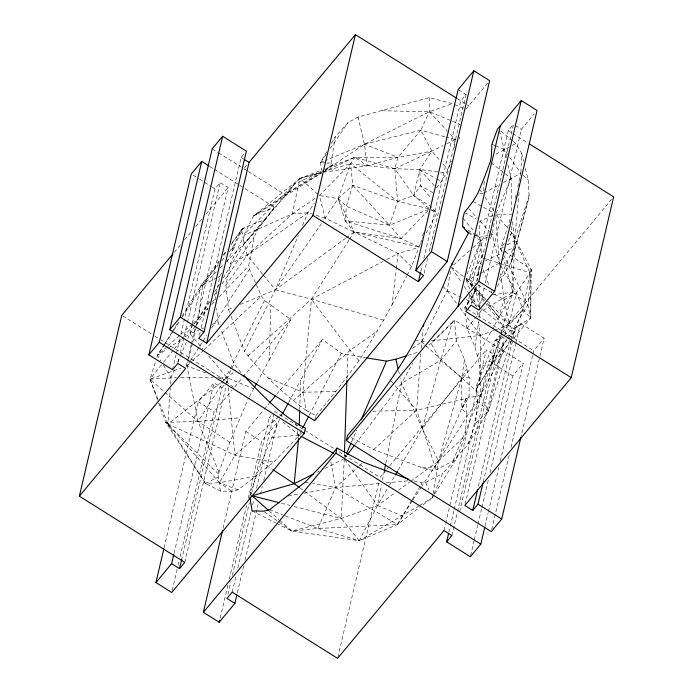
<?xml version="1.0" encoding="UTF-8"?>
<svg xmlns="http://www.w3.org/2000/svg" width="693" height="693" viewBox="0 0 693 693"><rect width="100%" height="100%" fill="white"/><g stroke="black" fill="none" stroke-linecap="round" stroke-linejoin="round"><path stroke-width="0.52" stroke-dasharray="3.46 2.6" d="M500.285 461.096L523.215 363.314L454.391 320.088L456.47 340.913L464.501 359.312L461.729 377.936L461.685 408.757L438.53 461.036L421.907 486.269M511.72 226.498L511.694 232.657L506.895 244.456M434.615 494.04L456.999 457.649L465.15 435.75L466.9 413.539L461.685 408.757L469.074 396.717L469.178 377.789L464.501 359.312M351.264 437.526L373.709 449.592L422.306 467.879L432.51 470.426L436.096 469.854L453.023 460.914L467.454 445.079L475.615 423.18L477.364 400.978L476.23 386.244L479.539 384.147L479.643 365.22L474.965 346.743L466.935 328.343L465.419 313.141M466.9 413.539L465.765 398.813L469.074 396.717M407.051 275.286L411.399 266.762L420.175 244.274M510.308 231.046L511.694 232.657L531.271 269.612L530.682 318.087L491.294 364.994L479.539 384.147M257.025 382.623L269.083 360.23L270.894 304.998L264.414 300.597L261.426 295.946L255.882 283.55M298.7 437.404L299.012 432.008M299.757 409.286L300.71 380.076L322.41 339.414L341.294 353.257L365.575 357.701M344.334 456.635L344.447 453.413M346.924 379.435L347.747 354.781M520.911 172.254L521.664 153.205L515.895 143.512L513.392 141.459M492.784 215.462L480.015 221.136L479.305 237.37L480.821 240.558L481.401 257.649L469.031 279.634L473.085 284.71M344.265 458.775L341.277 518.442L359.199 540.696L397.418 524.592L419.594 507.527M301.533 432.969L273.64 462.222L237.985 489.89L231.852 491.363L220.426 491.051L205.449 483.463L167.914 423.934L170.279 388.418M170.565 384.113L170.998 377.659L174.376 369.845M420.772 353.647L416.614 410.213L436.096 469.854M421.171 348.31L423.094 329.634M411.399 266.762L398.129 253.491L354.149 232.077L345.218 220.859L346.335 206.202L352.754 185.282L350.58 163.678L354.92 157.259L397.903 157.328L431.886 151.152L443.087 145.591M220.426 491.051L218.252 477.07L218.936 472.228L229.868 442.342L247.973 399.419M249.965 495.902L250.563 492.065L261.495 462.188L279.6 419.265M348.951 240.237L311.426 299.194L302.884 392.273L306.211 410.438L315.904 415.653L314.717 420.712M519.066 192.576L514.561 240.731L511.451 261.85L512.941 292.247L500.441 334.26M503.742 335.317L530.682 318.087L527.858 304.937L531.271 269.612L503.283 250.459M454.261 147.938L455.214 139.579L448.033 131.835M484.346 181.28L482.952 193.555L478.031 192.897M315.904 415.653L335.819 391.502L359.069 360.75L383.645 320.192L392.073 304.66L396.24 269.482M396.361 268.416L398.129 253.491L418.633 247.479M476.334 286.72L475.944 289.917L479.114 306.869M476.983 281.384L478.413 269.655L480.587 262.838L481.332 264.839M196.665 325.693L198.406 318.468L202.711 285.542L219.378 261.599M474.965 346.743L478.707 321.595M479.331 317.403L480.11 312.162L483.827 306.938M324.844 170.565L332.909 164.51L331.098 163.158L335.213 136.85L348.007 122.609L358.073 117.03L429.227 97.609L452.269 103.647L465.852 109.26M422.999 504.894L432.38 497.678L432.908 494.533M433.082 493.494L438.53 461.036L461.729 377.936L466.779 368.875M490.393 238.418L492.186 234.572L495.027 218.243M412.491 348.414L421.639 341.909L447.115 290.714L450.753 270.123M497.245 286.512L511.451 261.85L527.962 201.394L529.105 195.27L528.118 179.842L525.138 167.55M255.457 282.597L249.48 269.256L248.7 265.817L254.088 237.145L258.134 228.829L274.723 207.25L244.153 188.054M276.628 523.371L291.753 531.046L359.199 540.696L377.52 505.535L381.661 484.468M382.493 480.258L384.355 470.772M385.802 463.4L401.542 383.333L412.811 362.967M215.653 299.904L215.428 297.808L219.889 276.325L222.696 270.591M229.6 312.404L228.456 309.407L225.892 285.221L230.353 263.747L242.974 237.916L245.261 234.736L292.177 213.955L314.951 198.501M459.216 139.094L459.658 137.032M225.892 285.221L247.176 255.197L292.177 213.955L300.052 178.396L321.994 169.941M515.271 198.449L516.207 194.265M517.836 186.928L520.166 176.455M520.4 175.407L520.867 173.311L509.182 156.514M192.074 324.393L189.977 333.714L187.864 338.6M192.308 323.362L200.727 286.062L218.962 260.906M429.227 97.609L429.365 111.712L420.816 130.223L431.886 151.152L419.707 169.447L413.686 195.495L397.539 201.342L352.754 185.282L338.071 198.588L322.721 221.734M172.574 369.733L176.031 355.015M176.273 353.958L179.972 338.193M180.96 333.983L214.995 188.886L220.227 182.597L228.127 187.56L195.331 327.408M178.049 362.396L179.288 357.138M180.267 352.936L187.179 323.492M187.422 322.444L220.227 182.597M186.2 366.311L191.138 345.279M191.381 344.23L195.079 328.456M199.471 335.143L200.208 331.99M201.195 327.78L241.147 157.45L244.421 153.525M164.068 547.851L198.345 401.697L214.042 382.848L221.942 387.811L181.748 559.199M174.09 553.179L214.042 382.848M172.236 590.375L177.165 569.343M178.153 565.141L179.141 560.932M180.128 556.73L214.154 411.625L231.982 390.211M184.754 562.378L226.187 385.732M226.438 384.684L227.174 381.531L161.183 340.081M223.094 528.205L245.781 431.47L263.609 410.057M220.166 618.043L228.058 584.398M229.288 579.14L246.552 505.535M248.276 498.18L261.59 441.398L277.287 422.548L269.378 417.584L271.344 415.228M227.945 594.23L230.908 581.609M232.389 575.303L249.402 502.754M251.62 493.286L269.378 417.584M232.19 592.151L235.889 576.377M237.864 567.965L250.935 512.24M252.659 504.876L253.898 499.618M256.609 488.054L274.61 411.304L303.941 429.721M237.335 592.887L243.745 565.549M244.976 560.29L258.047 504.565M260.516 494.048L262.24 486.685M263.721 480.379L277.287 422.548M420.859 271.188L422.34 264.873M423.821 258.567L460.81 100.849L466.042 94.569L459.017 90.151M424.116 273.311L427.572 258.593M429.296 251.23L466.042 94.569M337.837 657.302L378.776 482.761M466.068 310.438L469.767 294.664M471.5 287.309L508.246 130.639L513.47 124.359L476.723 281.02M471.301 304.158L475.251 287.335M479.209 309.121L484.39 287.041M485.369 282.831L521.379 129.322L534.338 113.747M443.953 530.587L445.426 524.28M445.677 523.224L486.365 349.74L494.274 354.703L457.527 511.365M448.847 532.371L450.078 527.113M450.32 526.065L454.019 510.291M454.27 509.242L489.041 360.984L494.274 354.703M451.853 535.55L457.285 512.422M459.641 511.737L502.061 330.89M465.116 504.4L504.088 338.271M505.067 334.069L507.293 324.601L611.572 199.333M478.447 486.235L515.194 329.565L520.426 323.284L544.144 338.184L521.205 435.966M483.186 482.051L515.497 344.317M515.739 343.26L520.426 323.284M470.59 555.682L474.038 540.956M474.289 539.908L477.737 525.19M477.988 524.133L481.687 508.367M481.93 507.311L488.34 479.972M490.072 472.617L512.759 375.883L523.215 363.314M484.996 526.29L488.201 512.621M488.444 511.564L498.804 467.411M491.753 529.495L509.511 453.785M510.992 447.479L532.692 354.955M532.943 353.898L533.679 350.745L544.144 338.184M511.451 340.098L513.79 332.9L509.182 323.683L516.51 292.905L529.972 272.73L531.271 269.612M218.936 472.228L198.042 421.422L186.954 365.973L188.453 359.771M188.695 358.74L192.437 343.252M192.68 342.221L196.414 326.724M420.651 243.442L422.271 237.171M422.539 236.122L423.622 231.938M418.754 246.743L401.065 238.652L389.57 225.19L397.539 201.342L394.854 168.763L397.903 157.328L420.816 130.223L444.793 136.746M398.051 470.304L422.358 428.586L440.609 360.395L452.165 322.99L454.391 320.088L431.072 343.39L425.874 347.02M511.451 261.85L527.962 201.394M500.138 335.282L491.294 364.994L479.643 365.22M487.448 237.067L480.821 240.558L469.031 279.634L477.33 284.399M500.658 273.588L504.071 299.748L498.726 316.866L509.182 323.683L523.085 309.606L529.972 272.73L511.694 232.657L508.627 237.101M157.701 400.251L150.026 379.184L155.639 361.33M156.887 357.363L157.51 355.379L163.202 346.257M529.105 195.27L514.561 240.731L512.941 292.247L492.472 328.984M510.143 219.239L500.658 248.666L502.122 253.855M511.113 341.129L488.357 411.079L467.454 445.079M428.118 210.447L401.065 238.652L345.218 220.859L338.071 198.588L350.58 163.678L394.854 168.763L419.707 169.447L446.413 173.042L451.334 161.045M510.23 339.587L513.79 332.9L523.085 309.606L516.51 292.905L500.372 264.986M499.566 265.22L499.298 263.132L500.493 260.178M467.03 274.142L480.821 240.558L473.735 236.304M465.765 398.813L461.685 408.757L465.739 402.053M476.23 386.244L494.759 341.06L499.714 335.551M419.62 505.457L432.38 497.678L433.601 494.776M434.009 493.806L442.558 473.484L456.999 457.649M453.023 460.914L480.751 395.001L503.993 326.689L509.182 323.683L504.071 299.748L494.854 294.456M306.211 410.438C283.298 393.511 262.041 373.899 244.534 351.403L275.329 289.787L298.345 235.429M302.529 225.546L307.969 212.69L314.215 203.248M496.162 213.167L511.087 178.361L507.674 163.903M177.746 362.032L179.851 357.155M180.275 356.176L186.183 342.507M344.69 457.787L345.972 454.833M351.524 442.013L356.652 430.18M264.362 511.824L291.753 531.046L317.853 528.499L335.542 487.586L358.498 466.519M499.099 280.059L513.608 247.791L517.307 241.71M481.401 257.649L484.104 251.88M226.897 261.98L232.501 250.502L234.797 247.323L234.069 246.5L242.957 228.595L245.72 226.888L265.237 219.482L274.723 207.25M245.261 234.736L244.534 233.922L253.421 216.008L300.052 178.396L321.699 172.089M221.232 382.441L227.157 377.832L234.069 363.99L220.669 328.993M233.446 387.387L224.567 380.033L264.414 300.597M229.305 251.81L232.025 248.544L241.606 229.678L242.957 228.595M392.073 304.66L406.574 276.238M466.675 308.662L464.856 307.519L471.11 299.376L475.944 289.917L464.856 307.519L465.133 310.325M271.569 437.621L298.908 435.247L301.368 430.483M309.26 415.228L341.294 353.257M509.727 340.54L480.751 395.001L432.51 470.426M269.083 360.23L290.783 319.568L270.894 304.998M426.204 233.065L436.807 213.253L430.933 206.661L413.686 195.495L394.854 168.763L354.92 157.259L325.987 168.408M249.48 396.621L254.01 388.219M281.107 416.467L282.112 414.596M288.652 402.468L300.71 380.076M477.243 356.306L491.943 329.929M278.725 416.857L234.979 455.18L219.516 482.709L205.449 483.463L165.731 422.332L158.065 401.256M322.228 171.414L320.417 162.716L326.758 151.628M331.514 143.312L335.213 136.85M412.404 500.692L397.418 524.592L317.853 528.499L283.68 515.211M279.617 520.252L291.753 531.046L341.277 518.442L377.52 505.535L388.868 486.07M389.405 485.143L394.802 475.874M436.382 187.942L441.406 181.592L446.413 173.042M411.651 500.554L397.418 524.592L335.542 487.586L312.569 483.402M412.196 499.636L420.408 485.767M420.954 484.84L422.046 482.995L425.632 482.423L442.558 473.484M476.204 389.483L503.984 343.511L507.484 339.717M507.042 339.12L491.294 364.994L494.759 341.06L502.841 335.888M507.605 338.201L527.858 304.937L503.941 255.457M193.702 324.367L198.406 318.468L210.265 299.116M214.778 291.753L219.3 284.381M223.25 277.936L244.144 243.849L273.926 208.177M432.38 497.678L434.061 494.949M163.765 345.348L171.725 332.579M172.297 331.67L177.98 322.548M181.964 316.164L200.727 286.062L218.416 264.856M349.532 239.336L354.149 232.077L338.071 198.588L319.326 195.53L300.052 178.396L244.534 233.922M218.52 474.047L165.731 422.332L198.042 421.422L223.415 381.834M164.553 344.49L157.51 355.379L160.75 360.724M165.142 343.589L173.363 330.89M173.943 329.981L179.816 320.911M182.164 317.29L202.711 285.542L216.268 271.899M205.76 372.999L186.954 365.973L189.882 361.451M190.462 360.551L199.229 346.985M199.809 346.084L202.737 341.562M203.318 340.661L206.826 335.239M211.495 328.006L249.48 269.256M413.002 499.792L421.309 487.17M192.793 323.527L198.406 318.468L209.91 301.672M214.146 295.487L217.169 291.06M222.011 283.991L254.088 237.145M325.762 162.933L320.417 162.716L325.935 154.695M330.223 148.458L348.007 122.609M504.339 243.33L500.658 248.666L503.473 254.487M223.7 255.396L226.793 250.961M231.115 244.75L241.606 229.678L245.72 226.888M240.419 304.4L275.329 289.787L322.106 222.618M195.565 325.831L189.977 333.714L182.952 338.401M196.18 324.956L207.978 308.316M212.327 302.183L215.428 297.808M223.371 254.833L227.139 249.636M232.172 242.689L241.606 229.678L243.685 228.361M256.185 214.302L275.71 206.904L288.106 192.576L294.378 184.035L321.041 171.803L288.106 192.576L253.421 216.008M345.564 457.059L346.872 455.344M355.327 444.204L401.542 383.333L440.609 360.395L456.47 340.913M275.71 206.904L294.378 184.035M410.646 481.375L438.53 461.036L422.358 428.586L461.729 377.936L469.178 377.789M157.978 399.073L150.026 379.184L162.794 363.158M163.47 362.318L173.545 349.662M174.22 348.822L182.952 337.863M183.628 337.015L193.035 325.208M466.935 328.343L480.11 312.162L512.941 292.247L527.858 304.937M174.264 252.278L181.168 243.979M184.615 239.83L191.528 231.531M195.669 226.559L201.888 219.092M206.029 214.111L228.127 187.56M244.473 167.914L247.089 164.769M221.942 387.811L227.174 381.531M234.728 386.919L242.273 377.858M242.957 377.027L290.783 319.568M466.086 108.974L487.612 83.117M264.293 409.225L269.092 403.465M276.637 394.404L322.41 339.414M386.226 470.036L380.015 477.503L337.855 451.022M386.919 469.204L388.99 466.718M389.683 465.887L486.365 349.74M221.821 260.785L225.901 255.89M265.237 219.482L244.144 243.849L226.819 261.287M502.546 332.406L523.085 309.606L530.682 318.087L529.972 272.73L483.393 258.255M508.186 338.964L513.79 332.9L503.993 326.689L481.678 308.723M258.134 228.829L244.144 243.849L241.606 229.678M198.406 318.468L208.021 308.402M211.72 304.53L214.674 301.429M219.118 296.786L248.7 265.817M428.551 208.671L397.539 201.342L350.58 163.678L319.326 195.53L325.19 218.2L354.149 232.077L418.754 246.959M220.036 268.104L223.804 264.319M232.501 250.502L232.025 248.544L234.069 246.5M452.165 322.99L431.072 343.39L440.609 360.395L461.729 377.936M475.615 423.18L488.357 411.079L503.984 343.511L494.759 341.06L504.279 336.98M438.53 461.036L465.15 435.75M186.954 365.973L191.658 361.547M192.446 360.81L203.421 350.493M204.201 349.757L261.426 295.946M373.709 449.592L416.614 410.213L480.751 395.001L480.544 335.455L478.534 321.855M359.286 465.791L363.245 462.162M167.134 346.691L157.51 355.379L167.16 348.934M167.94 345.972L179.963 335.109M180.769 334.39L191.996 324.255M469.655 250.571L451.308 267.03L463.747 276.793M472.843 247.713L480.821 240.558M247.86 356.081L311.426 299.194L382.882 261.53M219.594 377.806L227.157 377.832L235.819 370.071M293.243 400.719L350.052 350.459L377.538 330.916M279.539 416.146L282.779 413.305M165.731 422.332L167.914 423.934L220.383 383.099M263.262 274.965L275.329 289.787L345.486 238.418M346.353 237.786L354.149 232.077L401.065 238.652M344.889 459.658L377.52 505.535L394.949 492.818M398.44 490.28L409.771 482.016M325.19 218.2L307.969 212.69L247.176 255.197L230.353 263.747M325.104 170.582L364.423 144.231L429.365 111.712L452.269 103.647M168.044 348.354L182.077 338.99M254.158 215.774L321.517 172.955L288.106 192.576M324.696 169.56L332.909 164.51M317.853 528.499L359.199 540.696L418.711 506.011M495.911 154.236L511.417 145.799M503.439 247.08L500.658 248.666L502.408 249.861M507.146 244.958L514.561 240.731L512.56 221.604M504.071 299.748L516.51 292.905M479.435 273.96L469.031 279.634L466.311 278.482M480.379 273.44L499.298 263.132L495.738 214.154M483.887 193.052L499.835 184.442M503.586 182.415L520.867 173.311M386.694 259.52L398.129 253.491M512.318 145.339L515.895 143.512M217.013 277.789L200.727 286.062L202.711 285.542M217.974 277.304L219.889 276.325M205.449 483.463L218.252 477.07M317.299 472.184L319.23 471.223M325.008 468.355L343.304 459.26M446.82 143.746L455.214 139.579L457.726 141.537M394.854 168.763L431.886 151.152L440.168 160.759M323.38 171.933L354.92 157.259L367.299 165.818L397.903 157.328L364.423 144.231L325.303 160.663M485.446 260.629L501.949 253.101M502.919 252.659L513.608 247.791M232.025 248.544L234.797 247.323M505.223 336.573L513.79 332.9M320.417 162.716L324.324 161.071M228.456 309.407L234.442 306.904M200.598 329.27L189.977 333.714L203.058 349.237M201.568 328.863L203.499 328.058M212.197 324.419L217.992 321.994L216.545 308.324M428.586 209.329L389.57 225.19L345.218 220.859M431.28 340.852L480.544 335.455L494.222 330.336M495.2 329.972L503.993 326.689L486.027 304.062M229.868 442.342L198.042 421.422L150.026 379.184L180.968 368.113M407.9 355.37L417.948 352.174M322.73 171.786L350.58 163.678M300.052 178.396L322.427 172.384L367.299 165.818L364.423 144.231L358.073 117.03M364.423 144.231L420.816 130.223M488.227 235.429L479.305 237.37L473.778 234.745M489.215 235.213L492.186 234.572L499.298 263.132M255.613 476.308L219.516 482.709L167.914 423.934L159.563 403.049M288.288 495.963L299.835 493.918M304.036 493.173L335.542 487.586L380.682 483.359M492.506 294.733L512.941 292.247L503.291 258.004M415.263 340.055L421.639 341.909L426.992 341.32M422.306 467.879L434.71 466.718M386.053 482.856L408.619 480.743M198.042 421.422L239.943 417.784M292.177 213.955L307.969 212.69M150.026 379.184L176.403 377.676M335.819 391.502L302.884 392.273L267.715 377.711M372.782 411.235L416.614 410.213L393.494 383.809M496.803 214.154L511.78 214.163M180.717 377.685L213.115 377.789M381.843 110.767L429.365 111.712L451.308 120.773M326.827 162.976L331.098 163.158M167.914 423.934L234.979 455.18L273.64 462.222M305.258 482.068L308.394 482.64M413.886 480.951L422.046 482.995M281.479 503.265L289.873 505.396M294.066 506.462L341.277 518.442L303.603 490.627M275.329 289.787L311.426 299.194L383.645 320.192M445.833 137.023L455.214 139.579M217.637 377.442L224.567 380.033M237.985 489.89L219.516 482.709L231.852 491.363M269.612 509.736L282.675 514.821M452.304 121.18L460.282 124.48M491.9 144.335L494.75 145.513M495.703 145.911L504.261 149.445L508.567 155.63M208.567 355.778L227.157 377.832L253.361 388.686M377.52 505.535L402.312 516.016M443.026 286.625L447.115 290.714L462.465 297.834M466.302 299.61L475.892 304.062L480.855 308.056M431.315 209.745L434.78 211.382M468.243 232.12L472.851 234.303M252.044 510.897L275.684 522.886M432.753 192.559L420.434 185.689L419.707 169.447L435.75 178.422M464.379 212.422L476.334 219.083M436.694 178.95L441.406 181.592M473.033 201.455L493.918 213.141M478.257 284.927L493.927 293.927M431.392 210.005L436.807 213.253M468.425 233.117L472.851 235.776M515.228 125.459L521.379 129.322M457.146 98.545L468.719 105.812M508.246 130.639L511.91 132.943M512.829 133.515L527.494 142.732M241.147 157.45L243.78 159.104M507.293 324.601L515.194 329.565M212.205 148.839L217.619 152.243M218.529 152.806L241.112 166.996M243.823 168.694L247.418 170.954M248.319 171.517L285.187 194.672M467.576 309.225L533.679 350.745M209.866 166.528L213.479 168.797M214.388 169.369L238.756 184.667M239.657 185.23L243.252 187.491M193.104 175.13L198.57 178.569M199.489 179.141L211.348 186.59M212.257 187.162L214.995 188.886M489.041 360.984L512.759 375.883M122.687 315.904L153.855 335.473M154.764 336.053L160.265 339.509M304.859 430.301L334.182 448.717M198.345 401.697L214.154 411.625M245.781 431.47L261.59 441.398M467.844 229.946L474.012 233.948M474.896 234.511L479.305 237.37L476.576 234.182M261.495 462.188L272.098 469.152M300.182 488.097L302.754 489.994M491.016 162.699L511.087 178.361L511.755 213.115M500.866 131.202L512.56 140.774M282.822 421.924L298.908 435.247M428.785 208.246L413.686 195.495L420.434 185.689L431.315 198.397M269.092 510.906L278.803 519.533M421.639 341.909L480.751 395.001L488.357 411.079L477.364 400.978M523.042 175.268L528.118 179.842M338.071 198.588L346.335 206.202L389.57 225.19L352.754 185.282M250.147 493.884L251.446 495.166M466.146 278.872L474.315 287.37M475.051 288.141L509.182 323.683M429.365 111.712L447.323 131.064M240.939 372.522L234.069 363.99M480.015 221.136L489.319 231.41M490.038 232.198L492.186 234.572M468.711 208.593L477.191 218M419.707 169.447L435.654 187.145M390.696 380.613L392.792 383.012M359.069 360.75L350.052 350.459L311.426 299.194M479.391 189.432L482.354 192.871M496.431 214.96L507.527 227.832M442.931 163.964L447.765 169.568M466.103 278.907L473.735 287.786M474.436 288.6L486.235 302.33M486.928 303.136L498.726 316.866L487.933 303.326M462.941 218.26L473.847 231.003M262.586 274.142L247.176 255.197L242.974 237.916M473.761 285.559L485.23 299.948M466.077 278.933L473.388 288.149M474.055 288.99L485.369 303.231M447.115 290.714L457.397 304.478M459.97 307.917L480.544 335.455M471.11 299.376L476.507 307.051M451.888 267.914L461.841 282.9M464.189 286.434L468.866 293.486M469.456 294.369L475.892 304.062L476.204 306.159M485.169 197.141L493.511 210.577M163.444 365.176L170.998 377.659M422.358 428.586L401.542 383.333L400.303 378.092M425.632 482.423L429.01 490.046M250.563 492.065L251.334 493.936M466.216 280.093L469.845 289.085M471.457 293.078L475.892 304.062M231.133 316.406L244.534 351.403M217.992 321.994L219.135 324.991M483.194 269.82L489.154 285.759M491.016 290.748L491.761 292.741M499.462 130.864L506.211 157.709M521.664 153.205L523.648 161.4M398.57 370.746L399.315 373.891M330.882 462.066L335.542 487.586M295.746 423.025L296.283 425.996M297.193 430.959L298.285 436.911M476.983 311.391L477.754 316.623M227.157 377.832L227.694 383.203M228.136 387.5L234.979 455.18M478.413 269.655L478.672 276.031M479.01 284.528L479.894 306.852"/><path stroke-width="1.04" d="M299.22 425.511L299.722 410.369M344.482 452.347L346.89 380.509M520.963 437.014L501.723 519.031L491.259 531.6L346.335 440.575L347.522 435.507C372.886 405.76 396.656 374.532 415.263 340.055C427.754 316.233 441.736 292.966 450.251 267.342L468.425 233.117L462.552 226.524L462.941 218.26L464.379 212.422L473.033 201.455L478.031 192.897L484.935 176.169L490.185 162.049L491.276 156.895L491.9 144.335L497.47 129.123L521.257 100.537L537.066 110.473L494.655 291.32L478.958 310.169L471.058 305.206L465.826 311.486L571.231 377.685L464.873 505.457L472.773 510.42L478.005 504.132L482.943 483.108M299.324 487.465L294.187 483.679L298.588 438.478M423.458 326.568L423.7 324.523M384.355 470.772L385.594 464.449M173.839 554.235L171.621 563.695L179.53 568.658L184.754 562.378L79.357 496.179L121.769 315.332L172.878 253.933M79.357 496.179L185.707 368.416L177.806 363.453L172.574 369.733L148.856 354.833L191.277 173.986L201.741 161.417L208.965 165.965M148.856 354.833L159.321 342.273L201.741 161.417M312.993 215.497L418.39 281.696L423.622 275.416L415.722 270.452L458.134 89.605L473.83 70.755L489.639 80.683L447.219 261.53L314.717 420.712L169.785 329.686L212.205 148.839L222.661 136.27L246.379 151.169L203.959 332.016L198.735 338.297L206.635 343.26L312.993 215.497L355.405 34.65L456.228 97.973M169.785 329.686L180.249 317.117L222.661 136.27M206.635 343.26L249.056 162.413L355.405 34.65M243.78 375.615C262.127 395.339 281.341 415.601 305.431 428.231L304.244 433.298L171.743 592.48L155.934 582.544L163.825 548.899M179.53 568.658L181.748 559.199M236.841 594.984L234.866 603.395L219.179 622.245L203.361 612.317L222.6 530.31M219.179 622.245L219.672 620.148M203.361 612.317L335.871 453.135L337.058 448.076L363.245 462.162L408.809 479.305M418.39 281.696L420.616 272.236M415.722 270.452L431.41 251.602L473.83 70.755M457.917 306.523L500.337 125.676M346.335 440.575L478.846 281.393L521.257 100.537M484.745 527.338L480.803 544.161L470.339 556.73L446.621 541.831L448.596 533.419M472.773 510.42L477.711 489.388M571.231 377.685L613.643 196.838L529.322 143.884M451.784 265.168L452.269 263.305M346.405 453.846L351.1 443M361.348 419.326L386.547 361.148L395.842 359.208L406.895 355.691M302.85 427.624L308.766 416.181M254.513 387.292L256.523 383.558M282.614 413.66L288.149 403.404M395.348 474.948L397.505 471.231M347.522 454.487L354.677 445.062M337.058 448.076L329.903 456.748L305.258 482.068L269.612 509.736L263.479 511.2L252.044 510.897L249.878 496.916M269.785 402.642L275.268 396.049M155.934 582.544L171.621 563.695M446.621 541.831L451.853 535.55L443.953 530.587L337.595 658.35L232.19 592.151L226.966 598.431L234.866 603.395M268.286 510.187L252.105 495.807L294.187 483.679L313.453 474.099M366.623 357.874L386.547 361.148M252.105 495.807L279.383 502.728M466.398 231.245L468.243 232.12M300.797 436.226L333.87 453.387M431.41 251.602L447.219 261.53M478.846 281.393L494.655 291.32M244.664 159.659L249.056 162.413M180.249 317.117L203.959 332.016M478.005 504.132L501.723 519.031M159.321 342.273L304.244 433.298M335.871 453.135L480.803 544.161M462.552 226.524L464.319 227.659M272.981 469.733L294.187 483.679M395.842 359.208L398.077 368.65"/></g></svg>
